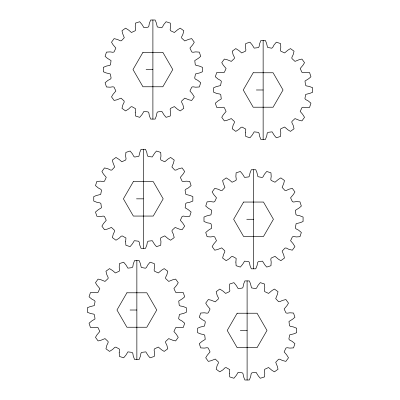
<?xml version="1.0" encoding="UTF-8"?>
<svg xmlns="http://www.w3.org/2000/svg" width="400" height="400" viewBox="0 0 400 400"><rect width="100%" height="100%" fill="white"/><g stroke="black" fill="none" stroke-linecap="round" stroke-linejoin="round"><path stroke-width="0.6" d="M146.08 69.545L152.895 69.545M256.32 89.985L263.14 89.985M136.475 198.835L143.295 198.835M246.72 219.275L253.535 219.275M130.045 310.015L136.86 310.015M240.285 330.455L247.105 330.455M263.14 40.44L263.14 139.53M253.535 169.73L253.535 268.82M247.105 280.915L247.105 380M152.895 20L152.895 119.085M143.295 149.29L143.295 248.375M136.86 260.47L136.86 359.56M119.21 352.805L119.44 356.445L123.665 357.82L125.995 355.015L127.905 351.875L132.085 352.39L132.815 353.335L133.295 356.17L134.64 359.56L139.08 359.56L140.43 356.17L140.915 353.335L141.64 352.39L145.825 351.875L148.165 355.62L150.065 357.82L154.28 356.445L154.52 352.805L154.105 349.965L154.505 348.835L158.33 347.065L161.705 349.895L164.19 351.4L167.78 348.79L166.875 345.255L165.605 342.68L165.635 341.485L168.725 338.615L172.815 340.27L175.64 340.93L178.25 337.34L176.3 334.255L173.91 331.475L175.69 327.65L176.815 327.25L179.655 327.67L183.295 327.435L184.67 323.21L181.86 320.88L179.315 319.55L178.64 318.56L179.45 314.43L183.73 313.36L186.405 312.235L186.405 307.795L183.015 306.45L180.19 305.96L179.235 305.235L178.73 301.05L182.47 298.71L184.67 296.81L183.295 292.595L179.655 292.355L176.815 292.77L175.69 292.37L173.91 288.55L176.745 285.17L178.25 282.69L175.64 279.095L172.815 279.76L168.725 281.41L165.635 278.545L165.605 277.345L166.875 274.765L167.78 271.24L164.19 268.625L161.705 270.13L158.33 272.965L154.505 271.19L154.105 270.065L154.52 267.22L154.28 263.58L150.065 262.205L147.735 265.015L146.4 267.56L145.415 268.235L141.275 267.425L140.205 263.145L139.08 260.47L134.64 260.47L133.295 263.86L132.815 266.69L132.085 267.64L127.905 268.145L125.995 265.015L123.665 262.205L119.44 263.58L119.21 267.22L119.625 270.065L119.225 271.19L115.4 272.965L112.62 270.575L109.535 268.625L105.945 271.24L106.85 274.765L108.12 277.345L108.09 278.545L105.005 281.41L100.915 279.76L98.085 279.095L95.48 282.69L96.98 285.17L99.815 288.55L98.045 292.37L96.91 292.77L94.07 292.355L90.43 292.595L89.06 296.81L91.865 299.145L94.41 300.475L95.085 301.46L94.275 305.6L89.995 306.67L87.32 307.795L87.32 312.235L90.705 313.58L93.54 314.06L94.49 314.79L95 318.975L91.865 320.88L89.06 323.21L90.43 327.435L94.07 327.67L96.91 327.25L98.045 327.65L99.815 331.475L96.98 334.855L95.48 337.34L98.085 340.93L100.915 340.27L105.005 338.615L108.09 341.485L108.12 342.68L106.85 345.255L105.945 348.79L109.535 351.4L112.62 349.45L114.675 347.445L115.82 347.105L119.505 349.155L119.21 352.805M125.64 241.625L125.875 245.265L130.1 246.635L132.43 243.835L134.335 240.695L138.515 241.205L139.25 242.155L139.725 244.99L141.075 248.375L145.515 248.375L146.86 244.99L147.345 242.155L148.07 241.205L152.26 240.695L154.595 244.44L156.495 246.635L160.715 245.265L160.955 241.625L160.535 238.785L160.935 237.655L164.76 235.88L168.135 238.715L170.62 240.215L174.21 237.61L173.31 234.075L172.035 231.5L172.065 230.305L175.16 227.435L179.25 229.085L182.07 229.75L184.685 226.16L182.735 223.075L180.34 220.295L182.12 216.47L183.245 216.07L186.085 216.49L189.725 216.255L191.105 212.03L188.295 209.7L185.165 207.795L185.665 203.61L186.62 202.88L189.45 202.4L192.835 201.055L192.835 196.615L190.16 195.49L185.88 194.42L185.07 190.28L185.745 189.295L188.295 187.96L191.105 185.63L189.725 181.415L186.085 181.175L183.245 181.59L182.12 181.19L180.34 177.365L183.175 173.99L184.685 171.505L182.07 167.915L178.54 168.82L175.965 170.095L174.765 170.06L171.9 166.97L173.545 162.88L174.21 160.055L170.62 157.445L168.135 158.95L164.76 161.785L160.935 160.01L160.535 158.885L160.955 156.04L160.715 152.4L156.495 151.025L154.595 153.225L152.26 156.965L148.07 156.46L147.345 155.505L146.86 152.68L145.515 149.29L141.075 149.29L139.95 151.965L138.88 156.245L134.745 157.055L133.755 156.38L132.43 153.835L130.1 151.025L125.875 152.4L125.64 156.04L126.06 158.885L125.66 160.01L121.835 161.785L119.055 159.395L115.965 157.445L112.375 160.055L113.04 162.88L114.695 166.97L111.82 170.06L110.63 170.095L108.055 168.82L104.515 167.915L101.91 171.505L103.41 173.99L106.245 177.365L104.475 181.19L103.345 181.59L100.5 181.175L96.86 181.415L95.49 185.63L98.295 187.96L100.84 189.295L101.515 190.28L100.705 194.42L96.425 195.49L93.75 196.615L93.75 201.055L97.14 202.4L99.975 202.88L100.92 203.61L101.43 207.795L98.295 209.7L95.49 212.03L96.86 216.255L100.5 216.49L103.345 216.07L104.475 216.47L106.245 220.295L103.41 223.675L101.91 226.16L104.515 229.75L107.345 229.085L111.435 227.435L114.52 230.305L114.555 231.5L113.28 234.075L112.375 237.61L115.965 240.215L119.055 238.27L121.11 236.265L122.25 235.925L125.935 237.975L125.64 241.625M135.245 112.335L135.475 115.975L139.7 117.345L142.03 114.545L143.935 111.405L148.12 111.915L148.85 112.865L149.33 115.7L150.675 119.085L155.115 119.085L156.465 115.7L156.95 112.865L157.675 111.915L161.86 111.405L164.2 115.15L166.1 117.345L170.315 115.975L170.555 112.335L170.14 109.495L170.54 108.365L174.365 106.59L177.74 109.425L180.225 110.925L183.815 108.32L182.91 104.785L181.64 102.21L181.67 101.015L184.76 98.145L188.85 99.795L191.675 100.46L194.285 96.87L192.335 93.785L189.945 91.005L191.72 87.18L192.85 86.78L195.69 87.2L199.33 86.965L200.705 82.74L197.895 80.41L195.35 79.08L194.675 78.09L195.485 73.96L199.765 72.89L202.44 71.765L202.44 67.325L199.05 65.975L196.225 65.49L195.27 64.765L194.765 60.58L198.505 58.24L200.705 56.34L199.33 52.125L195.69 51.885L192.85 52.3L191.72 51.9L189.945 48.075L192.78 44.7L194.285 42.215L191.675 38.625L188.85 39.29L184.76 40.94L181.67 38.07L181.64 36.875L182.91 34.295L183.815 30.765L180.225 28.155L177.74 29.66L174.365 32.495L170.54 30.72L170.14 29.595L170.555 26.75L170.315 23.11L166.1 21.735L163.77 24.545L162.435 27.09L161.45 27.765L157.31 26.955L156.24 22.675L155.115 20L150.675 20L149.33 23.39L148.85 26.215L148.12 27.17L143.935 27.675L142.03 24.545L139.7 21.735L135.475 23.11L135.245 26.75L135.66 29.595L135.26 30.72L131.435 32.495L128.655 30.105L125.57 28.155L121.98 30.765L122.645 33.59L124.295 37.68L121.425 40.77L120.235 40.8L117.655 39.53L114.12 38.625L111.515 42.215L113.015 44.7L115.85 48.075L114.075 51.9L112.945 52.3L110.105 51.885L106.465 52.125L105.095 56.34L107.29 58.24L111.035 60.58L110.525 64.765L109.575 65.49L106.74 65.975L103.355 67.325L103.355 71.765L106.03 72.89L110.31 73.96L111.12 78.09L110.445 79.08L107.895 80.41L105.095 82.74L106.465 86.965L110.105 87.2L112.945 86.78L114.075 87.18L115.85 91.005L113.015 94.385L111.515 96.87L114.12 100.46L116.95 99.795L121.04 98.145L124.125 101.015L124.155 102.21L122.885 104.785L121.98 108.32L125.57 110.925L128.655 108.98L130.71 106.975L131.855 106.635L135.54 108.685L135.245 112.335M229.45 373.25L229.685 376.89L233.905 378.26L236.24 375.455L238.145 372.32L242.325 372.83L243.055 373.775L243.535 376.61L244.885 380L249.325 380L250.67 376.61L251.155 373.775L251.88 372.83L256.07 372.32L258.405 376.065L260.305 378.26L264.525 376.89L264.765 373.25L264.345 370.405L264.745 369.275L268.57 367.505L271.945 370.34L274.43 371.84L278.02 369.235L277.355 366.405L275.71 362.315L278.575 359.23L279.775 359.2L282.35 360.47L285.88 361.375L288.495 357.785L286.545 354.695L284.15 351.915L285.93 348.09L287.055 347.695L289.895 348.11L293.535 347.875L294.915 343.655L292.105 341.32L289.555 339.995L288.88 339.005L289.69 334.87L293.97 333.8L296.645 332.675L296.645 328.235L293.26 326.89L290.43 326.405L289.475 325.68L288.975 321.49L292.71 319.155L294.915 317.255L293.535 313.035L289.895 312.795L287.055 313.215L285.93 312.815L284.15 308.99L286.985 305.615L288.495 303.13L285.88 299.54L282.35 300.445L279.775 301.715L278.575 301.685L275.71 298.59L277.355 294.505L278.02 291.68L274.43 289.065L271.945 290.575L268.57 293.41L264.745 291.63L264.345 290.505L264.765 287.665L264.525 284.025L260.305 282.645L257.975 285.455L256.64 288.005L255.655 288.68L251.52 287.87L250.45 283.59L249.325 280.915L244.885 280.915L243.535 284.3L243.055 287.13L242.325 288.085L238.145 288.585L236.24 285.455L233.905 282.645L229.685 284.025L229.45 287.665L229.865 290.505L229.47 291.63L225.645 293.41L222.865 291.015L219.775 289.065L216.185 291.68L217.09 295.21L218.36 297.785L218.33 298.985L215.245 301.85L211.155 300.205L208.325 299.54L205.72 303.13L207.22 305.615L210.055 308.99L208.285 312.815L207.15 313.215L204.31 312.795L200.67 313.035L199.3 317.255L202.105 319.585L204.65 320.92L205.325 321.905L204.515 326.04L200.235 327.11L197.56 328.235L197.56 332.675L200.95 334.025L203.785 334.505L204.73 335.235L205.24 339.415L202.105 341.32L199.3 343.655L200.67 347.875L204.31 348.11L207.15 347.695L208.285 348.09L210.055 351.915L207.22 355.3L205.72 357.785L208.325 361.375L211.155 360.71L215.245 359.055L218.33 361.93L218.36 363.12L217.09 365.695L216.185 369.235L219.775 371.84L222.865 369.89L224.915 367.885L226.06 367.55L229.745 369.595L229.45 373.25M235.88 262.07L236.115 265.71L240.34 267.08L242.67 264.275L244.575 261.14L248.755 261.65L249.49 262.595L249.97 265.43L251.315 268.82L255.755 268.82L257.1 265.43L257.585 262.595L258.315 261.65L262.5 261.14L264.835 264.885L266.735 267.08L270.955 265.71L271.195 262.07L270.775 259.225L271.175 258.095L275 256.325L278.375 259.16L280.86 260.66L284.455 258.05L283.79 255.225L282.14 251.135L285.005 248.05L286.205 248.015L288.78 249.29L292.31 250.195L294.925 246.605L292.975 243.515L290.585 240.735L292.36 236.91L293.485 236.51L296.325 236.93L299.965 236.695L301.345 232.47L298.535 230.14L295.99 228.815L295.31 227.825L296.125 223.69L300.405 222.62L303.08 221.495L303.08 217.055L299.69 215.71L296.86 215.225L295.91 214.5L295.405 210.31L299.145 207.975L301.345 206.075L299.965 201.855L296.325 201.615L293.485 202.035L292.36 201.635L290.585 197.81L293.42 194.435L294.925 191.95L292.31 188.36L288.78 189.26L286.205 190.535L285.005 190.505L282.14 187.41L283.79 183.32L284.455 180.5L280.86 177.885L278.375 179.395L275 182.225L271.175 180.45L270.775 179.325L271.195 176.485L270.955 172.845L266.735 171.465L264.405 174.275L263.07 176.82L262.09 177.5L257.95 176.685L256.88 172.405L255.755 169.73L251.315 169.73L249.97 173.12L249.49 175.95L248.755 176.9L244.575 177.405L242.67 174.275L240.34 171.465L236.115 172.845L235.88 176.485L236.3 179.325L235.9 180.45L232.075 182.225L229.295 179.835L226.21 177.885L222.615 180.5L223.28 183.32L224.935 187.41L222.065 190.505L220.87 190.535L218.295 189.26L214.76 188.36L212.15 191.95L213.65 194.435L216.485 197.81L214.715 201.635L213.585 202.035L210.745 201.615L207.105 201.855L205.73 206.075L208.535 208.405L211.08 209.74L211.76 210.725L210.945 214.86L206.665 215.93L203.99 217.055L203.99 221.495L207.38 222.84L210.215 223.32L211.16 224.055L211.67 228.235L208.535 230.14L205.73 232.47L207.105 236.695L210.745 236.93L213.585 236.51L214.715 236.91L216.485 240.735L213.65 244.12L212.15 246.605L214.76 250.195L217.585 249.53L221.675 247.875L224.765 250.745L224.795 251.94L223.52 254.515L222.615 258.05L226.21 260.66L229.295 258.71L231.35 256.705L232.495 256.365L236.175 258.415L235.88 262.07M245.485 132.78L245.72 136.42L249.94 137.79L252.275 134.985L254.18 131.85L258.36 132.36L259.09 133.305L259.57 136.14L260.92 139.53L265.36 139.53L266.705 136.14L267.19 133.305L267.915 132.36L272.105 131.85L274.44 135.595L276.34 137.79L280.56 136.42L280.8 132.78L280.38 129.935L280.78 128.805L284.605 127.035L287.98 129.87L290.465 131.37L294.055 128.76L293.15 125.225L291.88 122.65L291.91 121.455L295.005 118.585L299.09 120.24L301.915 120.905L304.53 117.31L302.58 114.225L300.185 111.445L301.965 107.62L303.09 107.22L305.93 107.64L309.57 107.405L310.945 103.18L308.135 100.85L305.59 99.525L304.915 98.535L305.725 94.4L310.005 93.33L312.68 92.205L312.68 87.765L309.295 86.42L306.465 85.935L305.51 85.21L305.005 81.02L308.745 78.685L310.945 76.785L309.57 72.565L305.93 72.325L303.09 72.745L301.965 72.345L300.185 68.52L303.02 65.145L304.53 62.66L301.915 59.07L299.09 59.73L295.005 61.38L291.91 58.515L291.88 57.315L293.15 54.74L294.055 51.21L290.465 48.595L287.98 50.105L284.605 52.935L280.78 51.16L280.38 50.035L280.8 47.195L280.56 43.555L276.34 42.175L274.01 44.985L272.675 47.53L271.69 48.21L267.555 47.395L266.485 43.115L265.36 40.44L260.92 40.44L259.57 43.83L259.09 46.66L258.36 47.61L254.18 48.115L252.275 44.985L249.94 42.175L245.72 43.555L245.485 47.195L245.9 50.035L245.5 51.16L241.68 52.935L238.9 50.545L235.81 48.595L232.22 51.21L233.125 54.74L234.395 57.315L234.365 58.515L231.28 61.38L227.19 59.73L224.36 59.07L221.755 62.66L223.255 65.145L226.09 68.52L224.32 72.345L223.185 72.745L220.345 72.325L216.705 72.565L215.335 76.785L218.14 79.115L220.685 80.45L221.36 81.43L220.55 85.57L216.27 86.64L213.595 87.765L213.595 92.205L216.985 93.55L219.815 94.03L220.765 94.765L221.275 98.945L218.14 100.85L215.335 103.18L216.705 107.405L220.345 107.64L223.185 107.22L224.32 107.62L226.09 111.445L223.255 114.83L221.755 117.31L224.36 120.905L227.19 120.24L231.28 118.585L234.365 121.455L234.395 122.65L233.125 125.225L232.22 128.76L235.81 131.37L238.9 129.42L240.95 127.415L242.095 127.075L245.78 129.125L245.485 132.78M142.95 52.32L133.005 69.545L142.95 86.77L162.84 86.77L172.785 69.545L162.84 52.32L142.95 52.32M133.35 181.61L123.405 198.835L133.35 216.06L153.24 216.06L163.185 198.835L153.24 181.61L133.35 181.61M253.195 72.76L243.245 89.985L253.195 107.21L273.085 107.21L283.03 89.985L273.085 72.76L253.195 72.76M126.915 292.79L116.97 310.015L126.915 327.24L146.805 327.24L156.755 310.015L146.805 292.79L126.915 292.79M243.59 202.05L233.645 219.275L243.59 236.5L263.48 236.5L273.425 219.275L263.48 202.05L243.59 202.05M237.16 313.23L227.215 330.455L237.16 347.68L257.05 347.68L266.995 330.455L257.05 313.23L237.16 313.23"/></g></svg>
